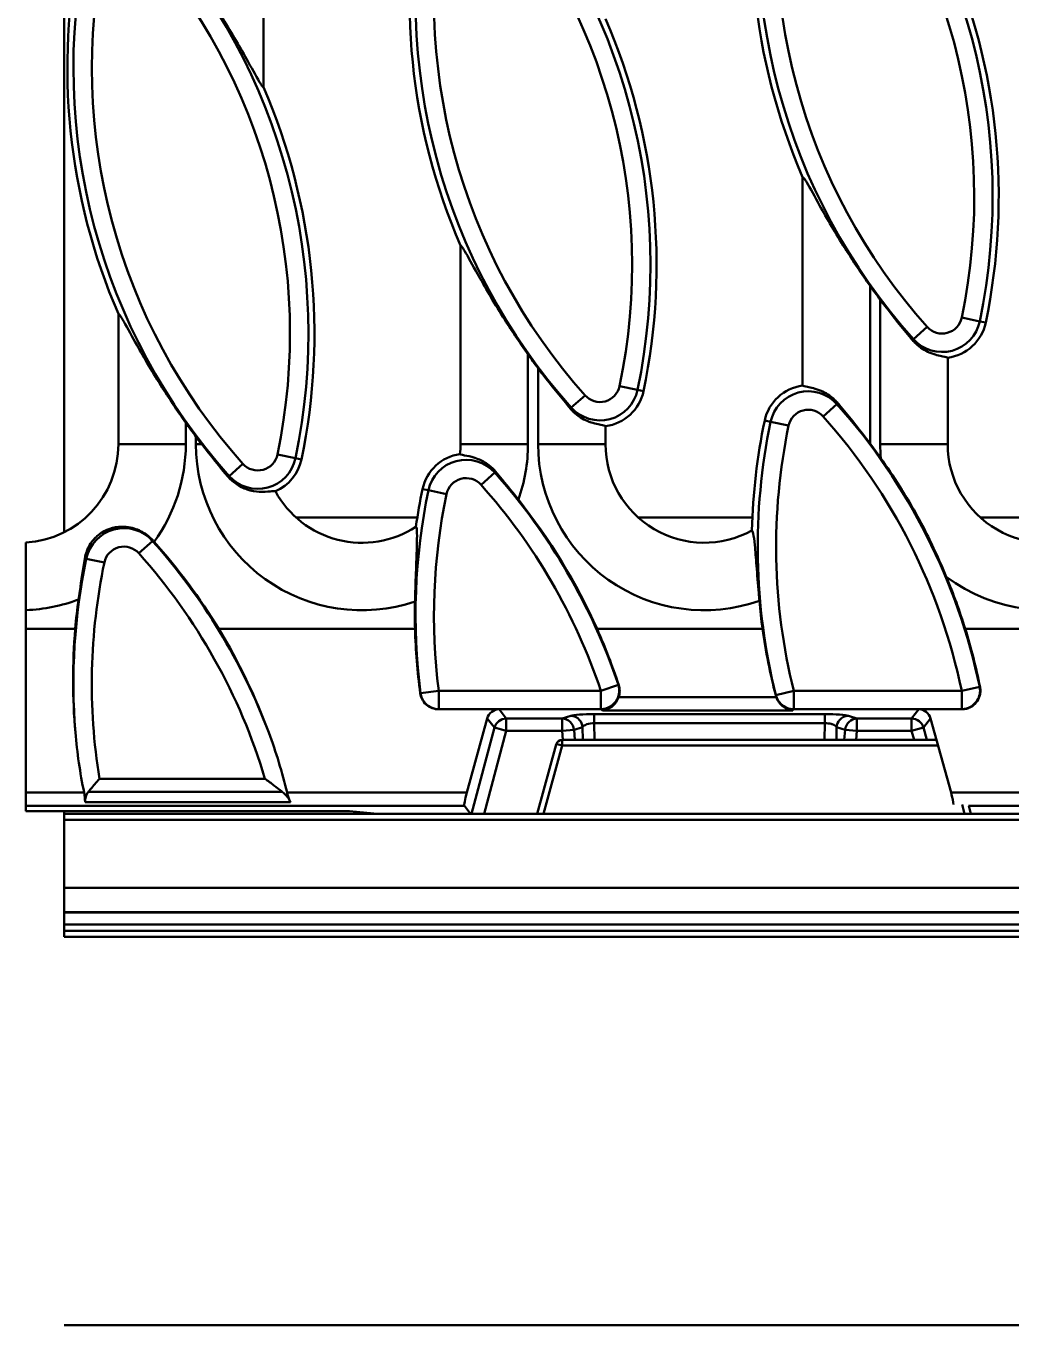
# Model space of a CAD drawing. Header units: millimetres. Extents: x 0 to 2219, y -32 to 1188.
# Drawn here: x 594.6 to 674.5, y 353 to 458.4 of the extents above; entities that cross this region are included whole.
import ezdxf

# ---------------------------------------------------------------- set-up
doc = ezdxf.new("R2010")
doc.units = ezdxf.units.MM
doc.header["$LTSCALE"] = 2
doc.layers.add('Sichtbar (ISO)', color=7, linetype='Continuous', lineweight=50)
doc.layers.add('Sichtbar schmal (ISO)', color=7, linetype='Continuous', lineweight=50)

msp = doc.modelspace()

# ---------------------------------------------------------------- linework, layer by layer
at = {"layer": 'Sichtbar (ISO)'}
for p, q in [((597.6788, 417.3303), (597.6788, 565.6119)), ((613.8498, 453.4498), (613.8498, 470.3806)), ((657.6276, 446.1591), (657.6276, 429.2282)), ((629.8498, 440.6035), (629.8498, 424.4711)), ((602.072, 435.0479), (602.072, 424.4711)), ((669.4054, 424.4711), (669.4054, 431.4917)), ((641.6276, 424.4711), (641.6276, 425.9362)), ((594.572, 411.0031), (594.572, 416.4867)), ((594.572, 409.4711), (594.572, 411.0031)), ((594.572, 396.1872), (594.572, 409.4711)), ((594.572, 409.4711), (598.5683, 409.4711)), ((610.2297, 409.4711), (626.1584, 409.4711)), ((640.9436, 409.4711), (654.371, 409.4711)), ((670.8334, 409.4711), (683.2229, 409.4711)), ((628.0739, 402.9514), (632.9903, 402.9514)), ((667.0499, 402.9514), (670.5549, 402.9514)), ((630.3674, 396.1872), (632.0243, 402.2178)), ((669.6727, 396.1872), (668.0158, 402.2178)), ((636.07, 394.4711), (637.624, 400.1041)), ((668.393, 400.4711), (638.106, 400.4711)), ((594.572, 396.1872), (594.572, 395.1162)), ((594.572, 395.1162), (594.572, 394.6711)), ((594.572, 394.6711), (620.8294, 394.6711)), ((597.6788, 394.6711), (597.6788, 394.4711)), ((597.6788, 393.9711), (597.6788, 394.4711)), ((636.4158, 394.4711), (597.6788, 394.4711)), ((620.8294, 394.6711), (623.1154, 394.4711)), ((630.6578, 394.4711), (630.1629, 395.1162)), ((670.7812, 394.4705), (636.5765, 394.4705)), ((675.8289, 394.4711), (670.9418, 394.4711)), ((671.1123, 395.1067), (671.2877, 394.4711)), ((597.6788, 393.9711), (597.6788, 388.4711)), ((597.6788, 388.4711), (597.6788, 386.4967)), ((597.6788, 388.4711), (1097.6788, 388.4711)), ((597.6788, 386.4711), (597.6788, 386.4967)), ((597.6788, 386.4711), (1097.6788, 386.4711)), ((597.6788, 386.4711), (597.6788, 385.4711)), ((597.6788, 385.4711), (597.6788, 384.9711)), ((597.6788, 384.4711), (597.6788, 384.9711)), ((597.6788, 384.4711), (1097.6788, 384.4711)), ((1097.6788, 352.9723), (597.6788, 352.9723))]:
    msp.add_line(p, q, dxfattribs=at)
for centre, radius, start, end in [((703.699, 466.1269), 50.2124, 168.215004, 203.432382), ((675.9212, 460.5713), 50.2124, 168.215004, 203.432382), ((648.1434, 455.0157), 50.2124, 168.215004, 203.432382), ((623.334, 444.5931), 50.2124, 348.215004, 23.432382), ((595.5562, 439.0376), 50.2124, 348.215004, 23.432382), ((567.7784, 433.482), 50.2124, 348.215004, 23.432382), ((703.699, 466.1269), 49.775, 215.357831, 216.964052), ((668.9517, 435.0755), 3.6124, 277.214909, 348.215004), ((675.9212, 460.5713), 49.775, 215.357831, 216.964052), ((658.0813, 425.6444), 3.6124, 97.214909, 168.215004), ((641.1739, 429.52), 3.6124, 277.214909, 348.215004), ((648.1434, 455.0157), 49.775, 215.357831, 216.964052), ((703.699, 416.1269), 50.2124, 168.215004, 178.463386), ((594.072, 424.4711), 8, 273.583322, 0), ((621.8498, 424.4711), 8, 354.233737, 0), ((649.6276, 424.4711), 8, 180, 298.988229), ((623.334, 394.5931), 49.775, 35.261188, 36.964052), ((677.4054, 424.4711), 8, 180, 300.236291), ((613.3961, 423.9644), 3.6124, 293.274739, 348.215004), ((630.3035, 420.0889), 3.6124, 97.862549, 168.215004), ((675.9212, 410.5713), 50.2124, 168.215004, 171.750855), ((621.8498, 424.4711), 8, 208.563902, 303.182868), ((595.5562, 389.0376), 49.775, 24.237398, 38.421227), ((567.7784, 383.482), 49.775, 31.475352, 41.637732), ((623.334, 394.5931), 49.775, 17.391839, 22.585849), ((648.1434, 405.0157), 49.775, 172.089286, 174.864591), ((675.9212, 410.5713), 49.775, 178.699072, 181.266545), ((703.699, 416.1269), 49.775, 185.029542, 187.684437), ((638.106, 399.9711), 0.5, 90, 164.577232)]:
    msp.add_arc(centre, radius, start, end, dxfattribs=at)
for centre, major_axis, ratio, start_param, end_param in [((604.8053, 416.5046), (-3.811, 4.2834), 0.02819887, 4.69869177, 4.72100627), ((648.1434, 405.3425), (0, -49.7479), 0.99997843, 4.62930239, 4.79839893), ((567.7784, 383.8078), (0, 49.6064), 0.99997843, 5.06778499, 5.25612656), ((675.9212, 410.8983), (0, -49.7844), 0.99997843, 4.74105993, 4.8463881), ((595.5562, 389.3636), (0, 49.6429), 0.99997843, 5.03090334, 5.12941456), ((703.699, 416.4541), (0, -49.8208), 0.99997843, 4.85301352, 4.9634654), ((623.334, 394.9194), (0, 49.6794), 0.99997843, 4.91135231, 5.00966029), ((632.9911, 401.9541), (0.9989, -0.0823), 0.99497965, 1.653378, 2.95654163), ((667.049, 401.9541), (-0.9989, -0.0823), 0.99497965, 3.32664367, 4.62980731), ((623.7274, 403.495), (-2.2931, 32.4495), 0.77651299, 1.59069884, 1.74278337), ((590.6006, 394.1472), (-14.1582, 29.2163), 0.7554782, 4.42705617, 4.58579077), ((630.4377, 396.1124), (-0.2699, -0.9997), 0.08446394, 4.66026408, 6.21872141), ((669.6024, 396.1124), (-0.2699, 0.9997), 0.08446394, 3.59573279, 4.76451388)]:
    msp.add_ellipse(centre, major_axis=major_axis, ratio=ratio, start_param=start_param, end_param=end_param, dxfattribs=at)
for points, knots in [([(608.3726, 462.2858), (609.0555, 461.3219), (609.7521, 460.2845), (611.1756, 458.0257), (611.8839, 456.8048), (612.8449, 455.087), (613.2513, 454.337), (613.5953, 453.7613), (613.6725, 453.6389), (613.7876, 453.4847), (613.8277, 453.448), (613.8498, 453.4498)], [-1.17413138, -1.17413138, -1.17413138, -1.17413138, -0.82821986, -0.82821986, -0.41657877, -0.41657877, -0.15549961, -0.15549961, -0.07774981, -0.07774981, -0.0059838, -0.0059838, -0.0059838, -0.0059838]), ([(663.1048, 437.323), (662.4219, 438.287), (661.7253, 439.3243), (660.3018, 441.5832), (659.5935, 442.8041), (658.6325, 444.5218), (658.2261, 445.2718), (657.8821, 445.8475), (657.8049, 445.9699), (657.6898, 446.1241), (657.6497, 446.1608), (657.6276, 446.1591)], [-1.17413138, -1.17413138, -1.17413138, -1.17413138, -0.82821986, -0.82821986, -0.41657877, -0.41657877, -0.15549961, -0.15549961, -0.07774981, -0.07774981, -0.0059838, -0.0059838, -0.0059838, -0.0059838]), ([(635.327, 431.7675), (634.6441, 432.7314), (633.9475, 433.7688), (632.524, 436.0276), (631.8157, 437.2485), (630.8547, 438.9663), (630.4483, 439.7162), (630.1043, 440.292), (630.0271, 440.4144), (629.912, 440.5686), (629.872, 440.6053), (629.8498, 440.6035)], [-1.17413138, -1.17413138, -1.17413138, -1.17413138, -0.82821986, -0.82821986, -0.41657877, -0.41657877, -0.15549961, -0.15549961, -0.07774981, -0.07774981, -0.0059838, -0.0059838, -0.0059838, -0.0059838]), ([(666.5412, 432.9214), (666.4967, 432.9743), (666.4522, 433.0275), (665.7007, 433.9255), (664.9656, 434.8386), (664.1823, 435.8603), (664.0556, 436.0273), (663.9281, 436.1965)], [0.709582647, 0.709582647, 0.709582647, 0.709582647, 0.73010989, 0.73010989, 1.054656499, 1.054656499, 1.116700016, 1.116700016, 1.116700016, 1.116700016]), ([(607.5493, 426.2119), (606.8663, 427.1759), (606.1697, 428.2132), (604.7462, 430.472), (604.0379, 431.693), (603.0769, 433.4107), (602.6705, 434.1607), (602.3265, 434.7364), (602.2493, 434.8588), (602.1342, 435.013), (602.0942, 435.0497), (602.072, 435.0479)], [-1.17413138, -1.17413138, -1.17413138, -1.17413138, -0.82821986, -0.82821986, -0.41657877, -0.41657877, -0.15549961, -0.15549961, -0.07774981, -0.07774981, -0.0059838, -0.0059838, -0.0059838, -0.0059838]), ([(669.4054, 431.4917), (669.355, 431.5304), (669.2261, 431.5618), (668.7504, 431.6544), (668.3528, 431.7301), (667.745, 431.989), (667.5538, 432.0846), (667.1701, 432.3279), (666.9781, 432.4764), (666.7189, 432.7223), (666.6284, 432.8185), (666.5412, 432.9214)], [0.043364886, 0.043364886, 0.043364886, 0.043364886, 0.19996601, 0.19996601, 0.399932019, 0.399932019, 0.475600656, 0.475600656, 0.551269293, 0.551269293, 0.592993875, 0.592993875, 0.592993875, 0.592993875]), ([(638.7634, 427.3659), (638.719, 427.4188), (638.6744, 427.4719), (637.923, 428.3699), (637.1879, 429.283), (636.4045, 430.3048), (636.2778, 430.4717), (636.1504, 430.6409)], [0.709582647, 0.709582647, 0.709582647, 0.709582647, 0.73010989, 0.73010989, 1.054656499, 1.054656499, 1.116700016, 1.116700016, 1.116700016, 1.116700016]), ([(657.6276, 429.2282), (657.678, 429.1896), (657.8069, 429.1581), (658.2825, 429.0655), (658.6802, 428.9899), (659.2879, 428.7309), (659.4791, 428.6354), (659.8629, 428.3921), (660.0548, 428.2436), (660.314, 427.9977), (660.4045, 427.9015), (660.4918, 427.7985)], [0.043364886, 0.043364886, 0.043364886, 0.043364886, 0.19996601, 0.19996601, 0.399932019, 0.399932019, 0.475600656, 0.475600656, 0.551269293, 0.551269293, 0.592993875, 0.592993875, 0.592993875, 0.592993875]), ([(641.6276, 425.9362), (641.5772, 425.9748), (641.4483, 426.0063), (640.9726, 426.0989), (640.575, 426.1745), (639.9672, 426.4335), (639.776, 426.529), (639.3923, 426.7723), (639.2004, 426.9208), (638.9411, 427.1668), (638.8506, 427.2629), (638.7634, 427.3659)], [0.043364886, 0.043364886, 0.043364886, 0.043364886, 0.19996601, 0.19996601, 0.399932019, 0.399932019, 0.475600656, 0.475600656, 0.551269293, 0.551269293, 0.592993875, 0.592993875, 0.592993875, 0.592993875]), ([(660.4918, 427.7985), (660.5362, 427.7456), (660.5808, 427.6925), (661.3322, 426.7945), (662.0673, 425.8814), (662.8506, 424.8596), (662.9774, 424.6927), (663.1048, 424.5235)], [0.709582647, 0.709582647, 0.709582647, 0.709582647, 0.73010989, 0.73010989, 1.054656499, 1.054656499, 1.116700016, 1.116700016, 1.116700016, 1.116700016]), ([(608.8402, 424.4711), (608.8108, 424.5093), (608.7816, 424.5473), (608.6267, 424.7492), (608.5, 424.9161), (608.3726, 425.0854)], [1.0402994883, 1.0402994883, 1.0402994883, 1.0402994883, 1.0546564987, 1.0546564987, 1.1167000163, 1.1167000163, 1.1167000163, 1.1167000163]), ([(629.8093, 423.6673), (629.8714, 423.6107), (630.0797, 423.5827), (630.6094, 423.4805), (630.9261, 423.4087), (631.5586, 423.1524), (631.8606, 422.9925), (632.3519, 422.6139), (632.538, 422.4382), (632.7067, 422.2364)], [-3.07038747, -3.07038747, -3.07038747, -3.07038747, -2.901341479, -2.901341479, -2.748096948, -2.748096948, -2.622729619, -2.622729619, -2.539880525, -2.539880525, -2.539880525, -2.539880525]), ([(663.9767, 423.3284), (664.033, 423.2486), (664.0886, 423.1697), (664.6714, 422.3372), (665.1841, 421.5689), (666.0152, 420.2382), (666.3309, 419.7106), (666.9256, 418.6654), (667.1897, 418.1802), (667.7753, 417.0528), (668.0801, 416.4305), (668.6896, 415.12), (668.9965, 414.4189), (669.2914, 413.71)], [-2.2258906, -2.2258906, -2.2258906, -2.2258906, -2.19404096, -2.19404096, -1.8864786, -1.8864786, -1.68585428, -1.68585428, -1.50724964, -1.50724964, -1.29030804, -1.29030804, -1.04840355, -1.04840355, -1.04840355, -1.04840355]), ([(614.8235, 420.646), (614.7511, 420.6687), (614.5985, 420.6549), (614.1558, 420.6146), (613.8567, 420.5895), (613.2083, 420.6307), (612.8784, 420.6825), (612.2141, 420.904), (611.8982, 421.0571), (611.3804, 421.4254), (611.1765, 421.6095), (610.9957, 421.8193)], [-2.90382517, -2.90382517, -2.90382517, -2.90382517, -2.752381467, -2.752381467, -2.589275476, -2.589275476, -2.452749211, -2.452749211, -2.330195852, -2.330195852, -2.239932197, -2.239932197, -2.239932197, -2.239932197]), ([(632.7067, 422.2364), (632.8895, 422.0174), (633.0752, 421.7939), (633.6892, 421.0483), (634.1234, 420.5109), (634.553, 419.9696)], [-1.216094438, -1.216094438, -1.216094438, -1.216094438, -1.125902361, -1.125902361, -0.919967957, -0.919967957, -0.919967957, -0.919967957]), ([(599.3518, 415.1955), (599.4176, 415.5894), (599.5527, 415.9564), (599.8378, 416.443), (599.9496, 416.5996), (600.1672, 416.8474), (600.2618, 416.9417), (600.4632, 417.1165), (600.5672, 417.1951), (600.8273, 417.3664), (600.9841, 417.4498), (601.4432, 417.6468), (601.7642, 417.7279), (602.4899, 417.795), (602.9236, 417.7622), (603.7151, 417.5203), (604.0503, 417.3564), (604.5534, 416.9914), (604.7327, 416.8294), (604.8932, 416.649)], [-1.360237042, -1.360237042, -1.360237042, -1.360237042, -1.215763575, -1.215763575, -1.143593234, -1.143593234, -1.094718785, -1.094718785, -1.047138776, -1.047138776, -0.980926743, -0.980926743, -0.857172388, -0.857172388, -0.709442108, -0.709442108, -0.593761463, -0.593761463, -0.520618514, -0.520618514, -0.520618514, -0.520618514]), ([(626.1591, 411.7014), (626.1673, 412.0576), (626.1764, 412.4139), (626.2116, 413.6173), (626.2427, 414.436), (626.2931, 415.7807), (626.3134, 416.3384), (626.3221, 417.1301), (626.316, 417.4082), (626.2778, 417.691), (626.2564, 417.7557), (626.2283, 417.7757)], [-2.722822417, -2.722822417, -2.722822417, -2.722822417, -2.614029808, -2.614029808, -2.351259793, -2.351259793, -2.127811428, -2.127811428, -1.951431562, -1.951431562, -1.840039409, -1.840039409, -1.840039409, -1.840039409]), ([(654.1157, 411.7631), (654.098, 411.9639), (654.0806, 412.165), (653.9975, 413.1441), (653.9386, 413.9022), (653.8348, 415.2305), (653.7894, 415.8068), (653.7011, 416.6861), (653.6587, 417.0106), (653.5773, 417.3635), (653.542, 417.4486), (653.5046, 417.4733)], [-2.655256493, -2.655256493, -2.655256493, -2.655256493, -2.594613003, -2.594613003, -2.359292572, -2.359292572, -2.140854077, -2.140854077, -1.949475423, -1.949475423, -1.816570409, -1.816570409, -1.816570409, -1.816570409]), ([(598.8421, 411.8663), (598.8728, 412.0869), (598.9041, 412.3081), (599.0691, 413.4498), (599.2116, 414.3537), (599.3518, 415.1955)], [-3.03452597, -3.03452597, -3.03452597, -3.03452597, -2.969324785, -2.969324785, -2.697749791, -2.697749791, -2.697749791, -2.697749791]), ([(626.5842, 404.2471), (626.6063, 404.0835), (626.6564, 403.9236), (626.8037, 403.6309), (626.914, 403.4684), (627.2239, 403.2014), (627.3859, 403.1071), (627.7237, 402.9836), (627.8985, 402.9514), (628.0739, 402.9514)], [0, 0, 0, 0, 0.049672451, 0.049672451, 0.098524278, 0.098524278, 0.138531384, 0.138531384, 0.176579626, 0.176579626, 0.176579626, 0.176579626]), ([(642.6842, 403.9363), (642.6625, 403.876), (642.6375, 403.8168), (642.5709, 403.6801), (642.5267, 403.605), (642.3818, 403.3947), (642.2645, 403.268), (642.012, 403.0711), (641.8855, 403.0006), (641.6372, 402.9045), (641.5138, 402.8759), (641.39, 402.8655), (641.3884, 402.8654), (641.3867, 402.8653)], [-0.212450449, -0.212450449, -0.212450449, -0.212450449, -0.190953749, -0.190953749, -0.161380971, -0.161380971, -0.102008143, -0.102008143, -0.049541793, -0.049541793, 0, 0, 0.000670427, 0.000670427, 0.000670427, 0.000670427]), ([(642.6842, 403.9363), (642.7402, 404.0917), (642.7704, 404.2563), (642.7768, 404.5868), (642.7529, 404.7524), (642.7011, 404.9096)], [0.0000893907, 0.0000893907, 0.0000893907, 0.0000893907, 0.0497554862, 0.0497554862, 0.0995095135, 0.0995095135, 0.0995095135, 0.0995095135]), ([(655.4413, 404.0762), (655.4474, 404.0526), (655.454, 404.0291), (655.4685, 403.9824), (655.4763, 403.9593), (655.4847, 403.9363)], [0.0000000002, 0.0000000002, 0.0000000002, 0.0000000002, 0.0073447645, 0.0073447645, 0.0146939443, 0.0146939443, 0.0146939443, 0.0146939443]), ([(656.8296, 402.8653), (656.8282, 402.8654), (656.8267, 402.8655), (656.6984, 402.8758), (656.5699, 402.9048), (656.3131, 403.0009), (656.183, 403.0703), (655.9299, 403.2567), (655.8073, 403.378), (655.6529, 403.5936), (655.6074, 403.6681), (655.5362, 403.8081), (655.5085, 403.8715), (655.4847, 403.9363)], [-0.207025558, -0.207025558, -0.207025558, -0.207025558, -0.20644181, -0.20644181, -0.156010737, -0.156010737, -0.103531484, -0.103531484, -0.04737492, -0.04737492, -0.020768678, -0.020768678, -0.000017823, -0.000017823, -0.000017823, -0.000017823]), ([(670.5549, 402.9514), (670.6818, 402.9514), (670.8086, 402.9676), (671.0598, 403.032), (671.1841, 403.0817), (671.4587, 403.2367), (671.6013, 403.3558), (671.8456, 403.6496), (671.9367, 403.8215), (672.0308, 404.1288), (672.0527, 404.2537), (672.0647, 404.4996), (672.0561, 404.6206), (672.0322, 404.7387)], [0, 0, 0, 0, 0.038069106, 0.038069106, 0.077821847, 0.077821847, 0.132429742, 0.132429742, 0.192264435, 0.192264435, 0.230733385, 0.230733385, 0.267585228, 0.267585228, 0.267585228, 0.267585228]), ([(599.6415, 396.2588), (599.7017, 396.3309), (599.7668, 396.4087), (599.9394, 396.6145), (600.0515, 396.7476), (600.2855, 397.0246), (600.4085, 397.1696), (600.5329, 397.3158), (600.5345, 397.3176), (600.536, 397.3195)], [0.399657718, 0.399657718, 0.399657718, 0.399657718, 0.435350029, 0.435350029, 0.490202578, 0.490202578, 0.547078004, 0.547078004, 0.547797067, 0.547797067, 0.547797067, 0.547797067]), ([(613.9761, 397.3195), (613.9785, 397.3176), (613.981, 397.3158), (614.2261, 397.1333), (614.4714, 396.9492), (614.9196, 396.6103), (615.1311, 396.4492), (615.3407, 396.2887), (615.3603, 396.2737), (615.3797, 396.2588)], [-0.000916489, -0.000916489, -0.000916489, -0.000916489, 0, 0, 0.090785002, 0.090785002, 0.173500689, 0.173500689, 0.182100723, 0.182100723, 0.182100723, 0.182100723]), ([(599.2941, 396.1872), (599.295, 396.183), (599.2958, 396.1788), (599.2991, 396.1626), (599.3015, 396.1506), (599.3048, 396.1332), (599.3058, 396.1278), (599.3076, 396.1184), (599.3083, 396.1144), (599.3097, 396.1067), (599.3104, 396.103), (599.3119, 396.0943), (599.3128, 396.0892), (599.3159, 396.0715), (599.318, 396.0589), (599.3397, 395.9233), (599.3509, 395.8026), (599.3614, 395.621), (599.3637, 395.5559), (599.3673, 395.4641), (599.3686, 395.4338), (599.3701, 395.4052)], [-0.3714370859, -0.3714370859, -0.3714370859, -0.3714370859, -0.3701333113, -0.3701333113, -0.3664228187, -0.3664228187, -0.3647684791, -0.3647684791, -0.3635407701, -0.3635407701, -0.3624006068, -0.3624006068, -0.3608444359, -0.3608444359, -0.3569723632, -0.3569723632, -0.3191901437, -0.3191901437, -0.2960748, -0.2960748, -0.2837593682, -0.2837593682, -0.2837593682, -0.2837593682]), ([(599.3701, 395.4052), (599.3647, 395.5552), (599.3801, 395.7117), (599.4614, 395.9824), (599.5395, 396.1338), (599.6415, 396.2588)], [0.028092156, 0.028092156, 0.028092156, 0.028092156, 0.086940695, 0.086940695, 0.145514477, 0.145514477, 0.145514477, 0.145514477]), ([(615.3797, 396.2588), (615.5444, 396.1303), (615.6999, 395.9703), (615.8982, 395.6985), (615.9789, 395.5507), (616.0385, 395.4052)], [0.94311037, 0.94311037, 0.94311037, 0.94311037, 1.013503447, 1.013503447, 1.072866948, 1.072866948, 1.072866948, 1.072866948]), ([(616.0385, 395.4052), (616.0335, 395.4179), (616.0284, 395.4309), (615.9916, 395.5227), (615.9544, 395.6115), (615.8765, 395.8136), (615.8359, 395.9292), (615.7984, 396.0608), (615.7949, 396.0732), (615.7901, 396.091), (615.7886, 396.0965), (615.7861, 396.1061), (615.785, 396.1101), (615.7829, 396.118), (615.7819, 396.1217), (615.7796, 396.1306), (615.7783, 396.1358), (615.7738, 396.1536), (615.7707, 396.1663), (615.767, 396.1817), (615.7663, 396.1845), (615.7657, 396.1872)], [-0.4445563599, -0.4445563599, -0.4445563599, -0.4445563599, -0.4389069357, -0.4389069357, -0.405386823, -0.405386823, -0.3677663633, -0.3677663633, -0.3638840033, -0.3638840033, -0.36216449, -0.36216449, -0.3608929967, -0.3608929967, -0.3597154709, -0.3597154709, -0.3581133983, -0.3581133983, -0.3541529225, -0.3541529225, -0.3532968119, -0.3532968119, -0.3532968119, -0.3532968119])]:
    msp.add_open_spline(points, degree=3, knots=knots, dxfattribs=at)
for points in [[(610.9957, 421.8193), (610.2813, 422.6488), (609.5623, 423.5332), (608.8402, 424.4711)], [(636.5765, 394.4705), (636.5238, 394.4705), (636.4687, 394.4713), (636.4158, 394.4711)], [(670.9418, 394.4711), (670.889, 394.4711), (670.8339, 394.4705), (670.7812, 394.4705)]]:
    msp.add_open_spline(points, degree=3, dxfattribs=at)
at = {"layer": 'Sichtbar schmal (ISO)'}
for p, q in [((663.1048, 424.5235), (663.1048, 437.323)), ((663.9281, 436.1965), (663.9281, 424.4711)), ((670.5429, 434.7435), (672.0057, 434.4384)), ((667.7396, 433.9924), (666.6254, 432.9967)), ((672.0057, 434.4384), (672.4879, 434.3377)), ((666.6254, 432.9967), (666.5412, 432.9214)), ((635.327, 424.4711), (635.327, 431.7675)), ((636.1504, 430.6409), (636.1504, 424.4711)), ((642.7651, 429.188), (644.2279, 428.8828)), ((639.9618, 428.4368), (638.8476, 427.4411)), ((644.2279, 428.8828), (644.7102, 428.7822)), ((638.8476, 427.4411), (638.7634, 427.3659)), ((660.4076, 427.7233), (659.2933, 426.7276)), ((660.4076, 427.7233), (660.4918, 427.7985)), ((607.5493, 424.4711), (607.5493, 426.2119)), ((655.0272, 426.2816), (654.545, 426.3822)), ((655.0272, 426.2816), (656.49, 425.9764)), ((608.3726, 425.0854), (608.3726, 424.4711)), ((607.5493, 424.4711), (602.072, 424.4711)), ((608.8402, 424.4711), (608.3726, 424.4711)), ((629.8498, 424.4711), (635.327, 424.4711)), ((641.6276, 424.4711), (636.1504, 424.4711)), ((669.4054, 424.4711), (663.9281, 424.4711)), ((612.1841, 422.8813), (611.0698, 421.8856)), ((614.9874, 423.6324), (616.4502, 423.3272)), ((616.4502, 423.3272), (616.9324, 423.2266)), ((611.0698, 421.8856), (610.9957, 421.8193)), ((632.6298, 422.1677), (631.5156, 421.172)), ((632.6298, 422.1677), (632.7067, 422.2364)), ((627.2495, 420.7261), (626.7672, 420.8267)), ((627.2495, 420.7261), (628.7123, 420.4209)), ((626.3401, 418.5088), (616.5158, 418.5088)), ((653.5431, 418.5088), (644.2936, 418.5088)), ((681.3647, 418.5088), (672.0714, 418.5088)), ((603.7378, 415.6164), (604.852, 416.6121)), ((604.852, 416.6121), (604.8932, 416.649)), ((599.4717, 415.1705), (599.3518, 415.1955)), ((600.9345, 414.8653), (599.4717, 415.1705)), ((641.2498, 404.458), (642.6657, 404.9358)), ((642.7011, 404.9096), (642.6657, 404.9358)), ((626.6025, 404.2686), (626.5842, 404.2471)), ((626.6025, 404.2686), (628.0848, 404.458)), ((628.0848, 404.458), (628.0848, 402.9637)), ((628.0848, 404.458), (641.2498, 404.458)), ((641.2498, 402.9637), (641.2498, 404.458)), ((655.4847, 403.9363), (642.6842, 403.9363)), ((655.4566, 404.0964), (655.4413, 404.0762)), ((655.4566, 404.0964), (656.9065, 404.458)), ((656.9065, 404.458), (656.9065, 402.9637)), ((656.9065, 404.458), (670.5397, 404.458)), ((670.5397, 404.458), (672.0024, 404.7637)), ((670.5397, 402.9637), (670.5397, 404.458)), ((672.0322, 404.7387), (672.0024, 404.7637)), ((628.0739, 402.9514), (628.0848, 402.9637)), ((628.0848, 402.9637), (641.2498, 402.9637)), ((632.9903, 402.9514), (633.566, 402.201)), ((641.2498, 402.9637), (641.267, 402.9514)), ((641.3867, 402.8653), (656.8296, 402.8653)), ((656.8968, 402.9514), (656.9065, 402.9637)), ((656.9065, 402.9637), (670.5397, 402.9637)), ((666.4741, 402.201), (667.0499, 402.9514)), ((670.5397, 402.9637), (670.5549, 402.9514)), ((632.6038, 401.4626), (632.0243, 402.2178)), ((638.1045, 402.201), (633.566, 402.201)), ((633.566, 402.201), (633.566, 401.2048)), ((638.7998, 402.4267), (638.1045, 402.201)), ((638.1045, 401.2048), (638.1045, 402.201)), ((659.4301, 402.5605), (640.7139, 402.5605)), ((640.7139, 402.5605), (640.7139, 401.8231)), ((640.7139, 401.8231), (659.4301, 401.8231)), ((640.7318, 400.4711), (640.7139, 401.8231)), ((659.4301, 401.8231), (659.4123, 400.4711)), ((659.4301, 401.8231), (659.4301, 402.5605)), ((662.0396, 402.201), (661.3443, 402.4267)), ((666.4741, 402.201), (662.0396, 402.201)), ((662.0396, 402.201), (662.0396, 401.2048)), ((666.4741, 401.2048), (666.4741, 402.201)), ((668.0158, 402.2178), (667.4364, 401.4626)), ((630.7304, 394.4711), (632.6038, 401.4626)), ((633.566, 401.2048), (631.7617, 394.4711)), ((632.6038, 401.4626), (633.566, 401.2048)), ((633.566, 401.2048), (638.1045, 401.2048)), ((639.0648, 401.2888), (638.1045, 401.2048)), ((638.1045, 401.2048), (638.1687, 400.4711)), ((639.0648, 401.2888), (639.76, 401.5145)), ((639.1363, 400.4711), (639.0648, 401.2888)), ((639.76, 401.5145), (639.7738, 400.4711)), ((660.3702, 400.4711), (660.384, 401.5145)), ((660.384, 401.5145), (661.0793, 401.2888)), ((661.0793, 401.2888), (661.0078, 400.4711)), ((662.0396, 401.2048), (661.0793, 401.2888)), ((661.9754, 400.4711), (662.0396, 401.2048)), ((662.0396, 401.2048), (666.4741, 401.2048)), ((666.4741, 401.2048), (667.4364, 401.4626)), ((666.6707, 400.4711), (666.4741, 401.2048)), ((667.4364, 401.4626), (667.702, 400.4711)), ((636.5765, 394.4705), (638.106, 400.0147)), ((638.106, 400.4711), (638.106, 400.0147)), ((638.106, 400.0147), (668.5604, 400.0147)), ((613.9761, 397.3195), (600.536, 397.3195)), ((599.2941, 396.1872), (594.572, 396.1872)), ((599.6415, 396.2588), (615.3797, 396.2588)), ((630.3674, 396.1872), (615.7657, 396.1872)), ((688.8834, 396.1872), (669.6727, 396.1872)), ((630.1629, 395.1162), (594.572, 395.1162)), ((599.3701, 395.4052), (616.0385, 395.4052)), ((670.5733, 395.224), (670.7812, 394.4705)), ((825.1305, 395.1162), (671.0973, 395.1162)), ((597.6788, 393.9711), (1097.6788, 393.9711)), ((1097.6788, 386.4967), (597.6788, 386.4967)), ((597.6788, 385.4711), (1097.6788, 385.4711)), ((1097.6788, 384.9711), (597.6788, 384.9711))]:
    msp.add_line(p, q, dxfattribs=at)
for centre, radius, start, end in [((623.334, 444.5931), 49.7198, 348.215004, 41.784996), ((623.334, 444.5931), 48.2255, 348.215004, 41.784996), ((703.699, 466.1269), 49.7198, 168.215004, 221.784996), ((703.699, 466.1269), 48.2255, 168.215004, 221.784996), ((595.5562, 439.0376), 49.7198, 348.215004, 41.784996), ((675.9212, 460.5713), 49.7198, 168.215004, 221.784996), ((675.9212, 460.5713), 48.2255, 168.215004, 221.784996), ((595.5562, 439.0376), 48.2255, 348.215004, 41.784996), ((567.7784, 433.482), 49.7198, 348.215004, 41.784996), ((648.1434, 455.0157), 49.7198, 168.215004, 221.784996), ((567.7784, 433.482), 48.2255, 348.215004, 41.784996), ((648.1434, 455.0157), 48.2255, 168.215004, 221.784996), ((668.9517, 435.0755), 1.6255, 221.784996, 348.215004), ((668.9517, 435.0755), 3.1198, 221.784996, 348.215004), ((641.1739, 429.52), 1.6255, 221.784996, 348.215004), ((641.1739, 429.52), 3.1198, 221.784996, 348.215004), ((658.0813, 425.6444), 3.1198, 41.784996, 168.215004), ((658.0813, 425.6444), 1.6255, 41.784996, 168.215004), ((623.334, 394.5931), 49.7198, 11.803612, 41.784996), ((703.699, 416.1269), 49.7198, 168.215004, 194.002496), ((623.334, 394.5931), 48.2255, 11.803612, 41.784996), ((703.699, 416.1269), 48.2255, 168.215004, 194.002496), ((594.072, 424.4711), 13.4772, 324.021212, 0), ((621.8498, 424.4711), 13.4772, 180, 288.647416), ((621.8498, 424.4711), 13.4772, 340.487901, 0), ((649.6276, 424.4711), 13.4772, 180, 289.451695), ((677.4054, 424.4711), 13.4772, 180, 184.863626), ((613.3961, 423.9644), 3.1198, 221.784996, 348.215004), ((613.3961, 423.9644), 1.6255, 221.784996, 348.215004), ((630.3035, 420.0889), 3.1198, 41.784996, 168.215004), ((595.5562, 389.0376), 49.7198, 18.648248, 41.784996), ((630.3035, 420.0889), 1.6255, 41.784996, 168.215004), ((595.5562, 389.0376), 48.2255, 18.648248, 41.784996), ((675.9212, 410.5713), 49.7198, 168.215004, 187.282673), ((675.9212, 410.5713), 48.2255, 168.215004, 187.282673), ((602.5257, 414.5333), 3.1198, 41.784996, 168.215004), ((567.7784, 383.482), 49.7198, 20.715072, 41.784996), ((602.5257, 414.5333), 1.6255, 41.784996, 168.215004), ((567.7784, 383.482), 48.2255, 16.674398, 41.784996), ((648.1434, 405.0157), 49.7198, 168.215004, 184.552994), ((648.1434, 405.0157), 48.2255, 168.215004, 189.183066), ((677.4054, 424.4711), 13.4772, 232.983411, 292.865234), ((594.072, 424.4711), 13.4772, 272.12614, 290.728348)]:
    msp.add_arc(centre, radius, start, end, dxfattribs=at)
for centre, major_axis, ratio, start_param, end_param in [((633.566, 401.2048), (0.7934, 0.6088), 0.99397439, 0.91921451, 2.22237815), ((638.1045, 401.2048), (-0.3087, 0.9511), 0.96211435, 4.49410726, 5.95780831), ((640.7232, 402.375), (-2.0002, 0.0009), 0.09273963, 4.71707482, 6.00527406), ((659.4209, 402.375), (-2.0002, -0.0009), 0.09273963, 3.4195039, 4.70770314), ((662.0396, 401.2048), (0.3087, 0.9511), 0.96211435, 0.32537699, 1.78907805), ((666.4741, 401.2048), (0.7934, -0.6088), 0.99397439, 0.91921451, 2.22237815), ((638.106, 399.9711), (-0.482, 0.133), 0.08403982, 4.73556919, 6.28318531)]:
    msp.add_ellipse(centre, major_axis=major_axis, ratio=ratio, start_param=start_param, end_param=end_param, dxfattribs=at)
for points, knots in [([(641.2498, 402.9637), (641.5323, 402.9667), (641.7939, 403.0495), (642.0133, 403.1835), (642.2471, 403.3263), (642.4353, 403.5277), (642.5608, 403.7644), (642.741, 404.1042), (642.7995, 404.5249), (642.6657, 404.9358)], [0, 0, 0, 0, 0.2782024, 0.2782024, 0.2782024, 0.57459039, 0.57459039, 0.57459039, 1, 1, 1, 1]), ([(628.0848, 402.9637), (627.6754, 402.9665), (627.2686, 403.1464), (626.9902, 403.447), (626.7814, 403.6724), (626.6435, 403.9643), (626.6025, 404.2686)], [0, 0, 0, 0, 0.57142857, 0.57142857, 0.57142857, 1, 1, 1, 1]), ([(656.9065, 402.9637), (656.5301, 402.9659), (656.1554, 403.1166), (655.8815, 403.3753), (655.6761, 403.5693), (655.5265, 403.8229), (655.4566, 404.0964)], [0, 0, 0, 0, 0.57142857, 0.57142857, 0.57142857, 1, 1, 1, 1]), ([(670.5397, 402.9637), (670.803, 402.9662), (671.0495, 403.0381), (671.2608, 403.1571), (671.484, 403.2829), (671.6696, 403.4617), (671.8022, 403.6752), (671.9938, 403.9835), (672.0809, 404.3696), (672.0024, 404.7637)], [0, 0, 0, 0, 0.27923242, 0.27923242, 0.27923242, 0.57414418, 0.57414418, 0.57414418, 1, 1, 1, 1]), ([(639.76, 401.5145), (639.7385, 401.7221), (639.6518, 401.9243), (639.5165, 402.0814), (639.336, 402.2909), (639.0691, 402.4204), (638.7998, 402.4267)], [0, 0, 0, 0, 0.42857143, 0.42857143, 0.42857143, 1, 1, 1, 1]), ([(640.7139, 401.8231), (640.506, 401.8256), (640.2614, 401.7888), (640.1153, 401.7416), (640.0915, 401.734), (640.0679, 401.7256), (640.0448, 401.7165), (639.9256, 401.6696), (639.8156, 401.6017), (639.76, 401.5145)], [0, 0, 0, 0, 0.5, 0.5, 0.5, 0.5813046, 0.5813046, 0.5813046, 1, 1, 1, 1]), ([(660.384, 401.5145), (660.3176, 401.6186), (660.2042, 401.6847), (660.0288, 401.7416), (660.0044, 401.7495), (659.9793, 401.7569), (659.9535, 401.7637), (659.7936, 401.8056), (659.6092, 401.8253), (659.4301, 401.8231)], [0, 0, 0, 0, 0.5, 0.5, 0.5, 0.56949127, 0.56949127, 0.56949127, 1, 1, 1, 1]), ([(661.3443, 402.4267), (661.075, 402.4204), (660.808, 402.2909), (660.6276, 402.0814), (660.4922, 401.9243), (660.4056, 401.7221), (660.384, 401.5145)], [0, 0, 0, 0, 0.57142857, 0.57142857, 0.57142857, 1, 1, 1, 1])]:
    msp.add_open_spline(points, degree=3, knots=knots, dxfattribs=at)
for points in [[(641.267, 402.9514), (641.307, 402.9227), (641.3469, 402.894), (641.3867, 402.8653)], [(656.8296, 402.8653), (656.852, 402.894), (656.8744, 402.9227), (656.8968, 402.9514)]]:
    msp.add_open_spline(points, degree=3, dxfattribs=at)

doc.saveas('drawing.dxf')
